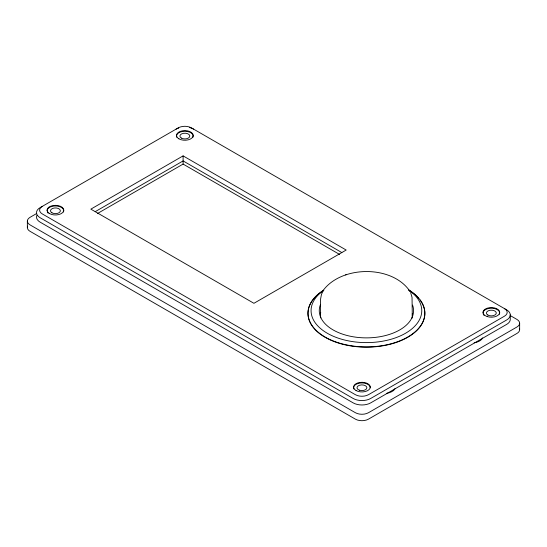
<?xml version="1.0" encoding="UTF-8"?>
<svg xmlns="http://www.w3.org/2000/svg" width="547" height="547" viewBox="0 0 547 547"><rect width="100%" height="100%" fill="white"/><g stroke="black" fill="none" stroke-linecap="round" stroke-linejoin="round"><path stroke-width="0.82" d="M323.229 290.601L321.458 294.416L320.535 299.312L320.535 313.957M323.667 289.773C342.675 265.247 392.732 265.09 410.161 291.647M36.711 213.48L30.064 217.316A9.278 5.354 0 0 0 30.064 224.892L355.372 412.705A9.278 5.354 0 0 0 368.493 412.705L516.936 327.003A9.278 5.354 0 0 0 516.936 319.427L510.283 315.585M183.101 155.881L90.843 209.145L253.931 303.305L346.189 250.041L183.101 155.881L183.101 164.086L339.605 254.437M95.212 211.668L183.101 160.927L341.82 252.564M97.434 213.542L183.101 164.086M345.595 274.888L346.046 274.772M410.606 292.488L412.035 297.336L412.294 315.94M519.65 323.215L519.65 329.65M510.283 314.915L510.283 319.332A12.369 7.138 0 0 1 506.659 324.385L370.675 402.893A12.369 7.138 0 0 1 353.184 402.893L40.122 222.144A12.369 7.138 0 0 1 36.922 215.244M27.35 221.104L27.35 227.538M27.665 226.157A9.278 5.354 0 0 0 30.064 231.326L355.372 419.139A9.278 5.354 0 0 0 368.493 419.139L516.936 333.438A9.278 5.354 0 0 0 519.335 328.268M395.221 388.377A12.055 6.961 0 0 1 386.695 393.3M482.673 337.889A12.055 6.961 0 0 1 474.146 342.812M409.778 290.806A55.343 31.952 0 0 1 403.761 334.238A55.343 31.952 0 0 1 328.296 333.82A55.343 31.952 0 0 1 323.715 290.327M408.753 289.931A58.433 33.736 0 0 1 407.501 337.171A58.433 33.736 0 0 1 325.67 337.362A58.433 33.736 0 0 1 323.749 290.129M419.973 299.941A58.433 33.736 0 0 1 396.814 342.244A58.433 33.736 0 0 1 321.082 334.723A58.433 33.736 0 0 1 323.749 290.382M408.753 290.183A58.433 33.736 0 0 1 418.578 298.231M412.561 305.069A47.151 27.22 0 0 1 365.765 337.875A47.151 27.22 0 0 1 320.556 304.337M412.26 313.561A45.914 26.509 0 0 1 411.953 318.306M320.788 317.916A45.914 26.509 0 0 1 320.72 312.371M176.784 137.311A8.349 4.82 0 0 1 184.852 131.246A8.349 4.82 0 0 1 192.913 137.311M48.198 213.193A8.349 4.82 0 0 1 47.363 212.031M47.076 210.786A8.349 4.82 0 0 1 56.519 206.007A8.349 4.82 0 0 1 63.493 212.031M483.008 313.021A8.349 4.82 0 0 1 492.444 308.241A8.349 4.82 0 0 1 499.418 314.272M484.122 315.434A8.349 4.82 0 0 1 483.288 314.272M353.868 388.992A8.349 4.82 0 0 1 360.842 382.968A8.349 4.82 0 0 1 370.278 387.741M42.31 206.369A9.278 5.354 0 0 0 42.31 213.939L355.372 394.688A9.278 5.354 0 0 0 368.493 394.688L504.471 316.18A9.278 5.354 0 0 0 504.471 308.604M176.107 129.119A12.369 7.138 0 0 1 178.664 127.984M189.583 127.574A12.369 7.138 0 0 1 193.597 129.119M178.288 127.861L40.122 207.628A12.369 7.138 0 0 0 40.122 217.727L353.184 398.476A12.369 7.138 0 0 0 370.675 398.476L506.659 319.968A12.369 7.138 0 0 0 506.659 309.869L191.409 127.861A9.278 5.354 0 0 0 178.288 127.861M178.944 138.842A8.349 4.82 0 0 0 192.913 136.682A8.349 4.82 0 0 0 182.691 130.774A8.349 4.82 0 0 0 178.944 138.842M181.351 138.083A4.944 2.858 0 0 0 189.631 136.805A4.944 2.858 0 0 0 183.566 133.304A4.944 2.858 0 0 0 181.351 138.083M49.524 213.562A8.349 4.82 0 0 0 63.493 211.402A8.349 4.82 0 0 0 53.264 205.501A8.349 4.82 0 0 0 49.524 213.562M51.931 212.804A4.944 2.858 0 0 0 60.204 211.525A4.944 2.858 0 0 0 54.146 208.024A4.944 2.858 0 0 0 51.931 212.804M487.179 316.563A8.349 4.82 0 0 0 499.705 312.392A8.349 4.82 0 0 0 487.179 308.214A8.349 4.82 0 0 0 487.179 316.563M487.856 315.045A4.944 2.858 0 0 0 496.136 313.759A4.944 2.858 0 0 0 490.078 310.265A4.944 2.858 0 0 0 487.856 315.045M356.029 390.524A8.349 4.82 0 0 0 369.998 388.363A8.349 4.82 0 0 0 359.769 382.456A8.349 4.82 0 0 0 356.029 390.524M359.461 390.216A4.944 2.858 0 0 0 366.88 387.741A4.944 2.858 0 0 0 359.461 385.273A4.944 2.858 0 0 0 359.461 390.216"/></g></svg>
